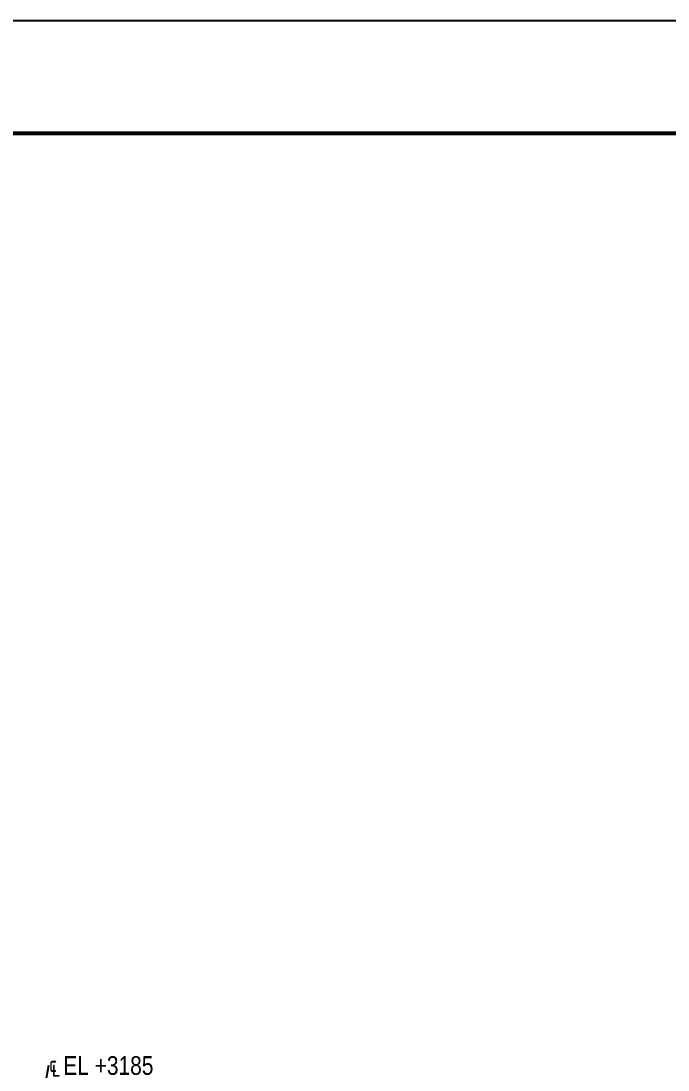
# Model space of a CAD drawing. Header units: millimetres. Extents: x 0 to 594, y 0 to 420.
# Drawn here: x 309.5 to 395.9, y 279.9 to 420 of the extents above; entities that cross this region are included whole.
import ezdxf
from ezdxf import colors
from ezdxf.entities.mleader import LeaderData, LeaderLine
from ezdxf.math import Vec2, Vec3

# ---------------------------------------------------------------- set-up
doc = ezdxf.new("R2010")
doc.units = ezdxf.units.MM
doc.header["$LTSCALE"] = 0.25
doc.layers.add('주석', color=7, linetype='Continuous')
doc.styles.add('AdskIsoAnnotation', font='arial.ttf', dxfattribs={"width": 0.8, "height": 1})
doc.styles.get("Standard").update_dxf_attribs({"font": 'arial.ttf'})

msp = doc.modelspace()

# ---------------------------------------------------------------- linework, layer by layer
msp.add_lwpolyline([(0, 0), (594, 0), (594, 420), (0, 420)], close=True)
at = {"const_width": 0.5}
msp.add_lwpolyline([(15, 15), (579, 15), (579, 405), (15, 405)], close=True, dxfattribs=at)

# ---------------------------------------------------------------- texts
at = {"layer": '주석', "insert": (313.2013, 279), "char_height": 2.5, "attachment_point": 7, "style": 'AdskIsoAnnotation'}
msp.add_mtext('{\\Q0;℄ EL +3185}', dxfattribs=at)

# ---------------------------------------------------------------- leaders
at = {"layer": '주석'}
ml = msp.add_multileader_mtext('Standard', dxfattribs=at)
ml.set_content('')
ml.set_leader_properties()
ml.build(insert=Vec2(0, 0))
ml.multileader.update_dxf_attribs({"dogleg_length": 0, "arrow_head_size": 2.5})
ctx = ml.context
ctx.base_point, ctx.arrow_head_size, ctx.plane_origin = Vec3(313.2013, 280.5546), 2.5, Vec3(53.2013, 0)
notes = []
notes.append((ctx, [(0, (1, 1, 0), (313.2013, 280.5546), (-1, 0), 0, [(0, [(310.0284, 260.7358), (310.4249, 265.7201)], 0, [])])]))
ctx.mtext, ml.multileader.dxf.content_type = None, 0
for ctx, leaders in notes:
    for number, flags, end, landing, length, lines in leaders:
        leader = LeaderData()
        leader.index, (leader.has_last_leader_line, leader.has_dogleg_vector, leader.attachment_direction) = number, flags
        leader.last_leader_point, leader.dogleg_vector, leader.dogleg_length = Vec3(end), Vec3(landing), length
        for number, points, colour, breaks in lines:
            line = LeaderLine()
            line.index, line.vertices, line.color, line.breaks = number, Vec3.list(points), colors.encode_raw_color(colour), breaks
            leader.lines.append(line)
        ctx.leaders.append(leader)

doc.saveas('drawing.dxf')
